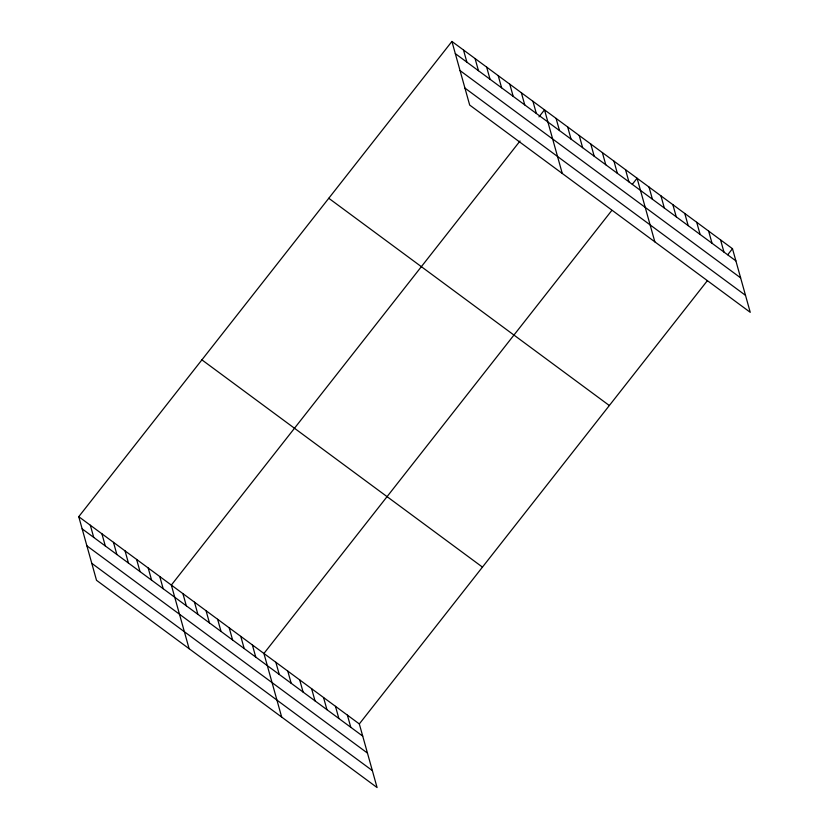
<?xml version="1.0" encoding="UTF-8"?>
<svg xmlns="http://www.w3.org/2000/svg" width="829" height="829" viewBox="0 0 829 829"><rect width="100%" height="100%" fill="white"/><g stroke="black" fill="none" stroke-linecap="round" stroke-linejoin="round"><path stroke-width="1.24" d="M78.755 516.685L359.32 723.935L377.081 787.55L96.516 580.3L78.755 516.685L451.919 41.45L732.484 248.7L750.245 312.315L469.68 105.065L451.919 41.45M520.032 141.003L171.344 585.077L189.105 648.692M538.985 116.879L544.508 109.842L562.269 173.458M611.833 210.4L263.923 653.47L281.684 717.085M632.351 184.266L637.086 178.235L654.848 241.85M359.32 723.935L707.22 280.865M727.748 254.731L732.484 248.7M455.328 53.626L735.883 260.876M460.064 70.6L740.618 277.85M464.945 88.092L745.499 295.342M328.781 198.276L609.336 405.526M201.903 359.859L482.457 567.109M82.154 528.861L362.719 736.111M86.9 545.834L367.454 753.084M91.781 563.326L372.335 770.576M720.556 239.892L723.955 252.068M708.629 231.084L712.028 243.26M696.712 222.276L700.111 234.452M684.785 213.467L688.184 225.643M672.858 204.659L676.257 216.835M660.941 195.851L664.34 208.027M649.014 187.043L652.413 199.219M625.522 169.686L628.921 181.862M613.947 161.137L617.346 173.313M602.372 152.588L605.771 164.764M590.797 144.039L594.196 156.215M579.222 135.49L582.621 147.666M567.658 126.941L571.057 139.117M556.083 118.392L559.482 130.567M532.933 101.293L536.332 113.469M521.358 92.744L524.757 104.92M509.783 84.195L513.192 96.371M498.219 75.646L501.618 87.822M486.644 67.097L490.043 79.273M475.069 58.548L478.468 70.724M463.494 49.999L466.893 62.175M347.392 715.126L350.791 727.302M335.465 706.318L338.864 718.494M323.548 697.51L326.947 709.686M311.621 688.702L315.02 700.878M299.694 679.894L303.093 692.07M287.777 671.086L291.176 683.262M275.85 662.278L279.249 674.454M252.358 644.921L255.757 657.096M240.783 636.371L244.182 648.547M229.208 627.822L232.607 639.998M217.633 619.273L221.032 631.449M206.058 610.724L209.457 622.9M194.483 602.175L197.893 614.351M182.919 593.626L186.318 605.802M159.769 576.528L163.168 588.704M148.194 567.979L151.593 580.155M136.619 559.43L140.018 571.606M125.055 550.881L128.454 563.057M113.48 542.332L116.879 554.508M101.905 533.783L105.304 545.959M90.33 525.234L93.729 537.41"/></g></svg>
